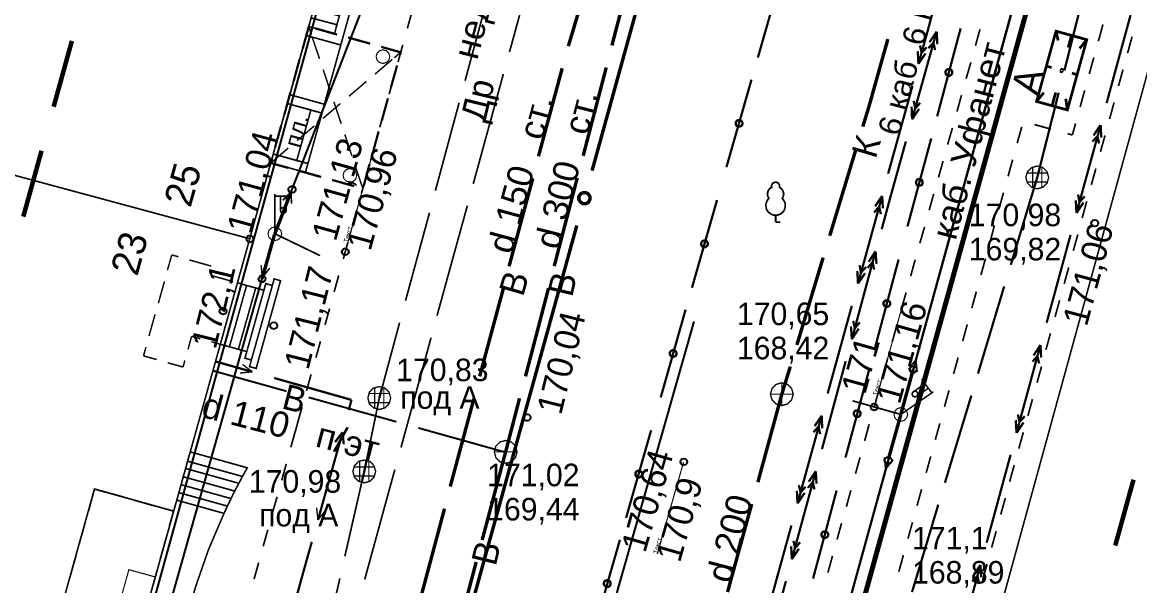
# Model space of a CAD drawing. Extents: x -2634 to -2115, y -2142 to -1393.
# Drawn here: x -2466.19 to -2417.2, y -1682.81 to -1658.1 of the extents above; entities that cross this region are included whole.
import ezdxf

# ---------------------------------------------------------------- set-up
doc = ezdxf.new("R2010")
doc.units = 0
doc.header["$MEASUREMENT"] = 0
for name, color, linetype in [('500_Дополн-Бордюры__п', 7, 'Continuous'), ('500_Дополн-Ступени__л', 7, 'Continuous'), ('500_Дороги-Проезжие_ч', 7, 'Continuous'), ('500_Линии_-Линии_связ', 7, 'Continuous'), ('500_Линии_-ЛЭП_кабель', 7, 'Continuous'), ('500_Линии_-ЛЭП_провод', 7, 'Continuous'), ('500_Линии_-Фонари_час', 7, 'Continuous'), ('500_Линии_-Электрокаб', 7, 'Continuous'), ('500_Объект-Опоры', 7, 'Continuous'), ('500_Растит-Лес_и_лесо', 7, 'Continuous'), ('500_Рельеф-Высотные_о', 7, 'Continuous'), ('500_Строен-Дополнения', 7, 'Continuous'), ('500_Строен-Здания', 7, 'Continuous'), ('500_Строен-Строения_л', 7, 'Continuous'), ('500_Трубоп-Водопровод', 7, 'Continuous'), ('500_Трубоп-Газопровод', 7, 'Continuous'), ('500_Трубоп-Канализаци', 7, 'Continuous'), ('500_Трубоп-Смотровые_', 7, 'Continuous'), ('500_Улицы-Улицы_и_их', 7, 'Continuous'), ('Красные_ли-Красные_ли', 7, 'Continuous'), ('Красные_ли-Линии_регу', 7, 'Continuous'), ('Красные_ли-Оси_улиц_к', 7, 'Continuous')]:
    doc.layers.add(name, color=color, linetype=linetype)
doc.styles.add('TARIAL', font='Arial')

# ---------------------------------------------------------------- blocks, each defined once
blk = doc.blocks.new('block_163')
at = {"layer": '500_Строен-Строения_л', "color": 0}
for points, const_width in [([(0, 0), (0, 1.75), (1.75, 1.75), (1.75, 0)], 0.065), ([(0.88, 0.9), (0.89, 0.9), (0.9, 0.89), (0.9, 0.88), (0.9, 0.86), (0.89, 0.85), (0.88, 0.85), (0.86, 0.85), (0.85, 0.86), (0.85, 0.88), (0.85, 0.89), (0.86, 0.9)], 0.07)]:
    blk.add_lwpolyline(points, close=True, dxfattribs=dict(at, const_width=const_width))
at = {"layer": '500_Строен-Строения_л', "color": 0, "const_width": 0.065}
for points in [[(0, 1.75), (0.25, 1.5)], [(0.88, 1.45), (0.88, 1.75)], [(1.55, 1.5), (1.75, 1.75)], [(0.02, 0.87), (0.33, 0.87)], [(1.45, 0.87), (1.75, 0.87)], [(0, 0), (0.25, 0.25)], [(0.88, 0), (0.88, 0.3)], [(1.5, 0.25), (1.75, 0)]]:
    blk.add_lwpolyline(points, dxfattribs=at)

msp = doc.modelspace()

# ---------------------------------------------------------------- linework, layer by layer
at = {"layer": '500_Дополн-Бордюры__п', "color": 0, "const_width": 0.07}
for points in [[(-2453.74, -1658.67), (-2453.63, -1658.28), (-2452.5, -1658.59), (-2452.4, -1658.2), (-2452.29, -1657.81), (-2452.18, -1657.42), (-2452.07, -1657.03), (-2451.96, -1656.64), (-2451.63, -1655.45), (-2451.52, -1655.07), (-2451.31, -1654.29), (-2450.92, -1654.4), (-2452.23, -1659.09)], [(-2454.57, -1661.66), (-2454.46, -1661.27), (-2452.95, -1661.69), (-2452.98, -1661.8), (-2453.05, -1662.08)], [(-2455.29, -1664.26), (-2455.19, -1663.87), (-2453.67, -1664.29), (-2453.78, -1664.68)]]:
    msp.add_lwpolyline(points, close=True, dxfattribs=at)
at = {"layer": '500_Дополн-Бордюры__п', "color": 1, "const_width": 0.075}
for points in [[(-2449.31, -1658.36), (-2449.11, -1657.64)], [(-2424.2, -1658.4), (-2424.4, -1659.12)], [(-2419.01, -1658.92), (-2418.81, -1658.19)], [(-2417.53, -1658.72), (-2417.73, -1659.45)], [(-2449.71, -1659.81), (-2449.51, -1659.08)], [(-2424.6, -1659.85), (-2424.81, -1660.57)], [(-2419.41, -1660.36), (-2419.21, -1659.64)], [(-2417.93, -1660.17), (-2418.13, -1660.89)], [(-2450.11, -1661.25), (-2449.91, -1660.53)], [(-2425.01, -1661.29), (-2425.21, -1662.01)], [(-2419.81, -1661.81), (-2419.61, -1661.08)], [(-2418.32, -1661.61), (-2418.52, -1662.34)], [(-2450.52, -1662.7), (-2450.31, -1661.97)], [(-2425.41, -1662.73), (-2425.62, -1663.46)], [(-2422.57, -1663.4), (-2422.37, -1662.68)], [(-2421.81, -1662.58), (-2421.09, -1662.78)], [(-2420.15, -1663.04), (-2420.01, -1662.53)], [(-2420.36, -1662.98), (-2420.15, -1663.04)], [(-2418.72, -1663.06), (-2418.92, -1663.78)], [(-2450.92, -1664.14), (-2450.72, -1663.42)], [(-2425.82, -1664.18), (-2426.02, -1664.9)], [(-2422.97, -1664.85), (-2422.77, -1664.12)], [(-2419.12, -1664.51), (-2419.32, -1665.23)], [(-2451.32, -1665.59), (-2451.12, -1664.87)], [(-2426.23, -1665.62), (-2426.43, -1666.34)], [(-2423.37, -1666.29), (-2423.17, -1665.57)], [(-2419.52, -1665.95), (-2419.72, -1666.68)], [(-2451.72, -1667.03), (-2451.52, -1666.31)], [(-2426.63, -1667.07), (-2426.84, -1667.79)], [(-2423.76, -1667.74), (-2423.57, -1667.01)], [(-2419.91, -1667.4), (-2420.11, -1668.12)], [(-2452.12, -1668.48), (-2451.92, -1667.76)], [(-2427.08, -1668.64), (-2427.24, -1669.23)], [(-2427.04, -1668.51), (-2427.08, -1668.64)], [(-2424.16, -1669.18), (-2423.96, -1668.46)], [(-2420.31, -1668.85), (-2420.51, -1669.57)], [(-2452.52, -1669.92), (-2452.32, -1669.2)], [(-2427.44, -1669.95), (-2427.65, -1670.68)], [(-2424.56, -1670.63), (-2424.36, -1669.91)], [(-2452.92, -1671.37), (-2452.72, -1670.65)], [(-2420.71, -1670.29), (-2420.91, -1671.02)], [(-2427.85, -1671.4), (-2428.05, -1672.12)], [(-2424.96, -1672.08), (-2424.76, -1671.35)], [(-2453.32, -1672.81), (-2453.12, -1672.09)], [(-2421.11, -1671.74), (-2421.31, -1672.46)], [(-2428.25, -1672.84), (-2428.45, -1673.57)], [(-2425.36, -1673.52), (-2425.16, -1672.8)], [(-2453.73, -1674.26), (-2453.53, -1673.54)], [(-2421.5, -1673.19), (-2421.7, -1673.91)], [(-2428.65, -1674.29), (-2428.85, -1675.01)], [(-2425.76, -1674.97), (-2425.56, -1674.24)], [(-2454.13, -1675.7), (-2453.93, -1674.98)], [(-2421.9, -1674.63), (-2422.1, -1675.36)], [(-2454.42, -1676.74), (-2454.22, -1676.02)], [(-2454.13, -1675.7), (-2454.22, -1676.04)], [(-2429.06, -1675.73), (-2429.26, -1676.46)], [(-2426.16, -1676.41), (-2425.96, -1675.69)], [(-2422.3, -1676.08), (-2422.5, -1676.8)], [(-2454.82, -1678.19), (-2454.62, -1677.47)], [(-2429.46, -1677.18), (-2429.66, -1677.9)], [(-2426.56, -1677.86), (-2426.36, -1677.14)], [(-2422.7, -1677.52), (-2422.9, -1678.25)], [(-2455.23, -1679.63), (-2455.02, -1678.91)], [(-2429.86, -1678.62), (-2430.06, -1679.35)], [(-2426.96, -1679.3), (-2426.76, -1678.58)], [(-2423.09, -1678.97), (-2423.29, -1679.69)], [(-2455.63, -1681.08), (-2455.43, -1680.36)], [(-2430.27, -1680.07), (-2430.47, -1680.79)], [(-2427.36, -1680.75), (-2427.16, -1680.03)], [(-2423.49, -1680.42), (-2423.69, -1681.14)], [(-2456.03, -1682.52), (-2455.83, -1681.8)], [(-2430.67, -1681.51), (-2430.87, -1682.24)], [(-2427.76, -1682.2), (-2427.56, -1681.47)], [(-2423.89, -1681.86), (-2424.09, -1682.59)]]:
    msp.add_lwpolyline(points, dxfattribs=at)
at = {"layer": '500_Дополн-Ступени__л', "color": 0, "const_width": 0.07}
for points in [[(-2452.5, -1658.59), (-2453.63, -1658.28), (-2453.53, -1657.9), (-2452.4, -1658.2)], [(-2452.4, -1658.2), (-2453.53, -1657.9), (-2453.42, -1657.51), (-2452.29, -1657.81)], [(-2453.67, -1664.29), (-2453.05, -1662.08), (-2453.54, -1661.94), (-2454.16, -1664.16)], [(-2453.67, -1664.29), (-2453.05, -1662.08), (-2453.54, -1661.94), (-2454.16, -1664.16)], [(-2456.76, -1669.52), (-2457.51, -1672.22), (-2457.11, -1672.33), (-2456.36, -1669.64)], [(-2456.72, -1672.44), (-2455.96, -1669.75), (-2456.36, -1669.64), (-2457.11, -1672.33)], [(-2456.15, -1672.91), (-2455.23, -1669.64), (-2455.52, -1669.56), (-2455.6, -1669.85), (-2456.35, -1672.54), (-2456.43, -1672.83)], [(-2455.94, -1673.28), (-2454.87, -1669.43), (-2455.15, -1669.35), (-2455.23, -1669.64), (-2456.15, -1672.91), (-2456.23, -1673.2)], [(-2456.35, -1672.54), (-2455.6, -1669.85), (-2455.96, -1669.75), (-2456.72, -1672.44)], [(-2458.95, -1677.35), (-2456.54, -1678.02), (-2456.33, -1677.64), (-2458.83, -1676.94)], [(-2459.03, -1677.67), (-2456.7, -1678.32), (-2456.54, -1678.02), (-2458.95, -1677.35)], [(-2459.14, -1678.03), (-2456.88, -1678.66), (-2456.7, -1678.32), (-2459.03, -1677.67)], [(-2459.33, -1678.73), (-2457.2, -1679.32), (-2457.04, -1678.99), (-2459.23, -1678.38)], [(-2459.23, -1678.38), (-2457.04, -1678.99), (-2456.88, -1678.66), (-2459.14, -1678.03)], [(-2459.42, -1679.06), (-2457.35, -1679.64), (-2457.2, -1679.32), (-2459.33, -1678.73)]]:
    msp.add_lwpolyline(points, close=True, dxfattribs=at)
at = {"layer": '500_Линии_-Линии_связ', "color": 6}
for points in [[(-2455.12, -1667.37), (-2445.46, -1642.5)], [(-2420.85, -1650.5), (-2427.67, -1675.3)], [(-2464.34, -1700.01), (-2455.12, -1667.37)], [(-2427.67, -1675.3), (-2437.24, -1710.07)]]:
    msp.add_lwpolyline(points, dxfattribs=at)
at = {"layer": '500_Линии_-Линии_связ', "color": 0}
for points, const_width in [([(-2433.94, -1659.64), (-2432.84, -1655.8)], 0.1), ([(-2425.05, -1658.36), (-2426.08, -1662.22)], 0.1), ([(-2435.32, -1664.45), (-2434.22, -1660.61)], 0.1), ([(-2426.34, -1663.19), (-2427.38, -1667.05)], 0.1), ([(-2455.12, -1667.37), (-2454.4, -1665.51)], 0.15), ([(-2436.83, -1669.74), (-2435.73, -1665.89)], 0.1), ([(-2455.14, -1667.42), (-2455.68, -1669.35)], 0.15), ([(-2427.77, -1668.5), (-2428.8, -1672.36)], 0.1), ([(-2438.2, -1674.55), (-2437.11, -1670.7)], 0.1), ([(-2429.06, -1673.33), (-2430.1, -1677.19)], 0.1), ([(-2427.66, -1675.25), (-2427.13, -1673.33)], 0.15), ([(-2427.67, -1675.3), (-2428.21, -1677.23)], 0.15), ([(-2439.72, -1679.84), (-2438.62, -1675.99)], 0.1), ([(-2430.49, -1678.64), (-2431.52, -1682.5)], 0.1), ([(-2441.09, -1684.64), (-2439.99, -1680.8)], 0.1)]:
    msp.add_lwpolyline(points, dxfattribs=dict(at, const_width=const_width))
at = {"layer": '500_Линии_-Линии_связ', "color": 0, "const_width": 0.1}
for points in [[(-2425.42, -1660.33), (-2425.46, -1660.4), (-2425.53, -1660.44), (-2425.6, -1660.44), (-2425.67, -1660.4), (-2425.71, -1660.33), (-2425.71, -1660.25), (-2425.67, -1660.18), (-2425.6, -1660.15), (-2425.53, -1660.15), (-2425.46, -1660.18), (-2425.42, -1660.25)], [(-2434.91, -1662.49), (-2434.87, -1662.42), (-2434.81, -1662.38), (-2434.73, -1662.38), (-2434.66, -1662.42), (-2434.62, -1662.49), (-2434.62, -1662.57), (-2434.66, -1662.64), (-2434.73, -1662.67), (-2434.81, -1662.67), (-2434.88, -1662.63), (-2434.91, -1662.57)], [(-2426.72, -1665.16), (-2426.75, -1665.23), (-2426.82, -1665.26), (-2426.9, -1665.26), (-2426.97, -1665.23), (-2427, -1665.16), (-2427, -1665.08), (-2426.97, -1665.01), (-2426.9, -1664.97), (-2426.82, -1664.97), (-2426.75, -1665.01), (-2426.72, -1665.08)], [(-2436.42, -1667.78), (-2436.39, -1667.71), (-2436.32, -1667.67), (-2436.24, -1667.67), (-2436.17, -1667.71), (-2436.14, -1667.78), (-2436.14, -1667.86), (-2436.18, -1667.92), (-2436.24, -1667.96), (-2436.32, -1667.96), (-2436.39, -1667.92), (-2436.43, -1667.85)], [(-2428.14, -1670.47), (-2428.18, -1670.54), (-2428.25, -1670.58), (-2428.32, -1670.58), (-2428.39, -1670.54), (-2428.43, -1670.47), (-2428.43, -1670.39), (-2428.39, -1670.33), (-2428.32, -1670.29), (-2428.25, -1670.29), (-2428.18, -1670.33), (-2428.14, -1670.39)], [(-2437.8, -1672.58), (-2437.76, -1672.52), (-2437.69, -1672.48), (-2437.61, -1672.48), (-2437.55, -1672.52), (-2437.51, -1672.59), (-2437.51, -1672.67), (-2437.55, -1672.73), (-2437.62, -1672.77), (-2437.7, -1672.77), (-2437.76, -1672.73), (-2437.8, -1672.66)], [(-2429.44, -1675.3), (-2429.48, -1675.37), (-2429.54, -1675.41), (-2429.62, -1675.41), (-2429.69, -1675.37), (-2429.73, -1675.3), (-2429.73, -1675.22), (-2429.69, -1675.15), (-2429.62, -1675.12), (-2429.54, -1675.12), (-2429.48, -1675.15), (-2429.44, -1675.22)], [(-2439.31, -1677.87), (-2439.27, -1677.8), (-2439.2, -1677.77), (-2439.13, -1677.77), (-2439.06, -1677.81), (-2439.02, -1677.88), (-2439.02, -1677.95), (-2439.06, -1678.02), (-2439.13, -1678.06), (-2439.21, -1678.06), (-2439.27, -1678.02), (-2439.31, -1677.95)], [(-2430.86, -1680.61), (-2430.9, -1680.68), (-2430.97, -1680.72), (-2431.05, -1680.72), (-2431.11, -1680.68), (-2431.15, -1680.61), (-2431.15, -1680.53), (-2431.11, -1680.47), (-2431.05, -1680.43), (-2430.97, -1680.43), (-2430.9, -1680.47), (-2430.86, -1680.53)], [(-2440.69, -1682.68), (-2440.65, -1682.61), (-2440.58, -1682.57), (-2440.5, -1682.58), (-2440.43, -1682.62), (-2440.4, -1682.68), (-2440.4, -1682.76), (-2440.44, -1682.83), (-2440.5, -1682.87), (-2440.58, -1682.86), (-2440.65, -1682.82), (-2440.69, -1682.76)]]:
    msp.add_lwpolyline(points, close=True, dxfattribs=at)
at = {"layer": '500_Линии_-Линии_связ', "color": 0}
for points in [[(-2454.52, -1665.37), (-2454.47, -1665.31), (-2454.4, -1665.28), (-2454.31, -1665.29), (-2454.24, -1665.33), (-2454.21, -1665.41), (-2454.21, -1665.49), (-2454.26, -1665.55), (-2454.34, -1665.58), (-2454.42, -1665.57), (-2454.49, -1665.52), (-2454.52, -1665.45)], [(-2455.54, -1669.39), (-2455.58, -1669.45), (-2455.64, -1669.49), (-2455.72, -1669.49), (-2455.79, -1669.45), (-2455.83, -1669.38), (-2455.82, -1669.3), (-2455.78, -1669.24), (-2455.72, -1669.2), (-2455.64, -1669.2), (-2455.57, -1669.24), (-2455.53, -1669.31)], [(-2427.28, -1673.29), (-2427.24, -1673.22), (-2427.17, -1673.18), (-2427.09, -1673.18), (-2427.02, -1673.22), (-2426.99, -1673.29), (-2426.99, -1673.37), (-2427.03, -1673.43), (-2427.09, -1673.47), (-2427.17, -1673.47), (-2427.24, -1673.43), (-2427.28, -1673.36)], [(-2428.07, -1677.36), (-2428.11, -1677.42), (-2428.18, -1677.46), (-2428.27, -1677.46), (-2428.34, -1677.42), (-2428.38, -1677.35), (-2428.39, -1677.27), (-2428.34, -1677.21), (-2428.27, -1677.17), (-2428.19, -1677.17), (-2428.12, -1677.21), (-2428.07, -1677.28)]]:
    msp.add_lwpolyline(points, close=True, dxfattribs=at)
at = {"layer": '500_Линии_-ЛЭП_кабель', "color": 2, "const_width": 0.1}
for points in [[(-2427.67, -1675.3), (-2420.85, -1650.5)], [(-2437.24, -1710.07), (-2427.67, -1675.3)]]:
    msp.add_lwpolyline(points, dxfattribs=at)
at = {"layer": '500_Линии_-ЛЭП_кабель', "color": 0, "const_width": 0.06}
for points in [[(-2427.67, -1675.3), (-2427.01, -1672.89)], [(-2427.34, -1673.32), (-2427.01, -1672.89)], [(-2426.95, -1673.43), (-2427.01, -1672.89)], [(-2427.67, -1675.3), (-2428.34, -1677.71)], [(-2428.4, -1677.18), (-2428.34, -1677.71)], [(-2428.01, -1677.28), (-2428.34, -1677.71)]]:
    msp.add_lwpolyline(points, dxfattribs=at)
at = {"layer": '500_Линии_-ЛЭП_провод', "color": 253, "const_width": 0.07}
for points in [[(-2455.12, -1667.37), (-2445.46, -1642.5)], [(-2455.12, -1667.37), (-2464.34, -1700.01)]]:
    msp.add_lwpolyline(points, dxfattribs=at)
at = {"layer": '500_Линии_-ЛЭП_провод', "color": 0, "const_width": 0.065}
for points in [[(-2455.12, -1667.37), (-2454.4, -1665.51)], [(-2454.77, -1665.9), (-2454.4, -1665.51)], [(-2454.39, -1666.05), (-2454.4, -1665.51)], [(-2455.12, -1667.37), (-2455.67, -1669.3)], [(-2455.72, -1668.76), (-2455.67, -1669.3)], [(-2455.34, -1668.87), (-2455.67, -1669.3)]]:
    msp.add_lwpolyline(points, dxfattribs=at)
at = {"layer": '500_Линии_-Фонари_час', "color": 0, "const_width": 0.065}
for points in [[(-2455.12, -1667.37), (-2455.12, -1665.62)], [(-2454.37, -1665.72), (-2455.12, -1665.72)], [(-2454.87, -1666.37), (-2454.87, -1665.72)], [(-2454.62, -1666.37), (-2454.62, -1665.72)], [(-2454.87, -1666.35), (-2454.87, -1666.22)], [(-2454.62, -1666.35), (-2454.62, -1666.22)], [(-2454.62, -1666.35), (-2454.62, -1666.22)], [(-2454.87, -1666.32), (-2454.87, -1666.32)], [(-2427.14, -1674.32), (-2426.61, -1673.94)], [(-2426.76, -1673.74), (-2426.32, -1674.35)], [(-2427.67, -1675.3), (-2426.24, -1674.3)], [(-2427.12, -1674.3), (-2427.02, -1674.23)], [(-2427.12, -1674.3), (-2427.02, -1674.23)], [(-2427, -1674.52), (-2426.47, -1674.15)], [(-2426.98, -1674.51), (-2426.88, -1674.44)], [(-2426.96, -1674.49), (-2426.96, -1674.49)]]:
    msp.add_lwpolyline(points, dxfattribs=at)
at = {"layer": '500_Линии_-Фонари_час', "color": 0, "const_width": 0.07}
for points in [[(-2454.87, -1666.35), (-2454.86, -1666.28), (-2454.81, -1666.24), (-2454.75, -1666.22), (-2454.69, -1666.24), (-2454.64, -1666.28), (-2454.62, -1666.35), (-2454.64, -1666.41), (-2454.69, -1666.46), (-2454.75, -1666.47), (-2454.81, -1666.46), (-2454.86, -1666.41)], [(-2427.12, -1674.3), (-2427.06, -1674.28), (-2427, -1674.29), (-2426.95, -1674.33), (-2426.93, -1674.4), (-2426.94, -1674.46), (-2426.98, -1674.51), (-2427.04, -1674.53), (-2427.1, -1674.52), (-2427.15, -1674.48), (-2427.18, -1674.42), (-2427.16, -1674.35)]]:
    msp.add_lwpolyline(points, close=True, dxfattribs=at)
at = {"layer": '500_Линии_-Электрокаб', "color": 12, "const_width": 0.1}
for points in [[(-2426.52, -1658.56), (-2425.85, -1656.06)], [(-2417.6, -1657.78), (-2418.65, -1661.64)], [(-2426.1, -1658.5), (-2427.18, -1662.35)], [(-2426.9, -1659.92), (-2426.52, -1658.56)], [(-2426.1, -1658.5), (-2426.41, -1658.96)], [(-2426.1, -1658.5), (-2426.07, -1659.06)], [(-2426.9, -1659.92), (-2426.93, -1659.36)], [(-2426.76, -1659.43), (-2426.83, -1659.11)], [(-2426.76, -1659.43), (-2426.54, -1659.19)], [(-2426.24, -1658.99), (-2426.46, -1659.23)], [(-2426.24, -1658.99), (-2426.17, -1659.31)], [(-2426.9, -1659.92), (-2426.59, -1659.46)], [(-2428.23, -1664.74), (-2427.16, -1660.88)], [(-2427.2, -1661.79), (-2427.18, -1662.35)], [(-2427.11, -1661.54), (-2427.04, -1661.87)], [(-2426.82, -1661.62), (-2427.04, -1661.87)], [(-2426.87, -1661.89), (-2427.18, -1662.35)], [(-2418.91, -1662.6), (-2419.97, -1666.46)], [(-2418.92, -1662.6), (-2419.22, -1663.06)], [(-2418.91, -1662.6), (-2418.88, -1663.16)], [(-2427.45, -1663.32), (-2428.17, -1665.91)], [(-2419.05, -1663.09), (-2419.27, -1663.33)], [(-2419.05, -1663.09), (-2418.98, -1663.41)], [(-2429.55, -1669.56), (-2428.49, -1665.71)], [(-2428.8, -1666.17), (-2428.49, -1665.71)], [(-2428.46, -1666.26), (-2428.49, -1665.71)], [(-2419.9, -1665.65), (-2419.84, -1665.98)], [(-2419.61, -1665.73), (-2419.84, -1665.98)], [(-2428.85, -1666.44), (-2428.62, -1666.19)], [(-2428.55, -1666.51), (-2428.62, -1666.19)], [(-2428.17, -1665.91), (-2428.51, -1667.17)], [(-2420, -1665.9), (-2419.97, -1666.46)], [(-2419.66, -1666), (-2419.97, -1666.46)], [(-2420.23, -1667.42), (-2421.28, -1671.28)], [(-2428.78, -1668.14), (-2429.82, -1672)], [(-2428.78, -1668.14), (-2429.08, -1668.6)], [(-2428.78, -1668.14), (-2428.74, -1668.69)], [(-2428.91, -1668.62), (-2429.13, -1668.87)], [(-2428.91, -1668.63), (-2428.84, -1668.94)], [(-2429.55, -1669.56), (-2429.58, -1669.01)], [(-2429.55, -1669.56), (-2429.24, -1669.1)], [(-2429.42, -1669.07), (-2429.48, -1668.75)], [(-2429.42, -1669.07), (-2429.19, -1668.83)], [(-2430.88, -1674.38), (-2429.82, -1670.53)], [(-2429.86, -1671.44), (-2429.82, -1672)], [(-2429.52, -1671.53), (-2429.82, -1672)], [(-2429.76, -1671.19), (-2429.69, -1671.51)], [(-2429.47, -1671.26), (-2429.69, -1671.51)], [(-2421.55, -1672.25), (-2422.6, -1676.11)], [(-2421.55, -1672.25), (-2421.85, -1672.71)], [(-2421.55, -1672.25), (-2421.52, -1672.8)], [(-2430.09, -1672.96), (-2431.13, -1676.82)], [(-2421.68, -1672.74), (-2421.9, -1672.98)], [(-2421.68, -1672.74), (-2421.61, -1673.06)], [(-2432.2, -1679.2), (-2431.14, -1675.35)], [(-2431.45, -1675.81), (-2431.14, -1675.35)], [(-2431.12, -1675.91), (-2431.14, -1675.35)], [(-2422.63, -1675.55), (-2422.6, -1676.11)], [(-2422.54, -1675.3), (-2422.47, -1675.62)], [(-2422.24, -1675.38), (-2422.47, -1675.62)], [(-2431.5, -1676.08), (-2431.28, -1675.83)], [(-2431.21, -1676.16), (-2431.28, -1675.83)], [(-2422.29, -1675.65), (-2422.6, -1676.11)], [(-2422.86, -1677.07), (-2423.91, -1680.93)], [(-2431.4, -1677.79), (-2432.45, -1681.65)], [(-2431.4, -1677.79), (-2431.71, -1678.25)], [(-2431.4, -1677.79), (-2431.37, -1678.34)], [(-2432.07, -1678.71), (-2432.14, -1678.4)], [(-2432.07, -1678.72), (-2431.85, -1678.47)], [(-2431.53, -1678.27), (-2431.75, -1678.52)], [(-2431.53, -1678.28), (-2431.46, -1678.59)], [(-2432.2, -1679.2), (-2432.23, -1678.65)], [(-2432.2, -1679.2), (-2431.89, -1678.74)], [(-2433.53, -1684.02), (-2432.47, -1680.17)], [(-2432.38, -1680.84), (-2432.31, -1681.16)], [(-2432.09, -1680.91), (-2432.31, -1681.16)], [(-2432.48, -1681.09), (-2432.45, -1681.65)], [(-2432.14, -1681.19), (-2432.45, -1681.65)], [(-2424.18, -1681.9), (-2425.23, -1685.75)], [(-2424.18, -1681.9), (-2424.49, -1682.36)], [(-2424.18, -1681.9), (-2424.15, -1682.45)], [(-2424.31, -1682.38), (-2424.54, -1682.63)], [(-2424.31, -1682.39), (-2424.24, -1682.7)], [(-2432.71, -1682.61), (-2433.76, -1686.47)]]:
    msp.add_lwpolyline(points, dxfattribs=at)
at = {"layer": '500_Линии_-Электрокаб', "color": 1}
for points, const_width in [([(-2456.11, -1673.43), (-2457.7, -1672.98)], 0.1), ([(-2457.7, -1672.98), (-2457.22, -1673.12)], 0.06), ([(-2456.11, -1673.43), (-2456.54, -1673.1)], 0.06), ([(-2456.11, -1673.43), (-2456.65, -1673.48)], 0.06), ([(-2451.76, -1674.66), (-2455.15, -1673.7)], 0.1), ([(-2451.88, -1675.11), (-2451.76, -1674.66)], 0.1), ([(-2453.23, -1679.93), (-2452.15, -1676.08)], 0.1), ([(-2452.48, -1676.51), (-2452.15, -1676.08)], 0.1), ([(-2452.1, -1676.61), (-2452.15, -1676.08)], 0.1), ([(-2453.23, -1679.93), (-2453.29, -1679.39)], 0.06), ([(-2453.23, -1679.93), (-2452.9, -1679.5)], 0.06), ([(-2453.94, -1682.46), (-2453.5, -1680.89)], 0.1), ([(-2454.57, -1684.75), (-2453.94, -1682.46)], 0.1)]:
    msp.add_lwpolyline(points, dxfattribs=dict(at, const_width=const_width))
at = {"layer": '500_Объект-Опоры', "color": 1, "const_width": 0.05}
for points in [[(-2450.38, -1659.3), (-2450.23, -1659.34), (-2450.12, -1659.45), (-2450.08, -1659.6), (-2450.12, -1659.75), (-2450.23, -1659.86), (-2450.38, -1659.9), (-2450.53, -1659.86), (-2450.64, -1659.75), (-2450.68, -1659.6), (-2450.64, -1659.45), (-2450.53, -1659.34)], [(-2450.38, -1659.3), (-2450.23, -1659.34), (-2450.12, -1659.45), (-2450.08, -1659.6), (-2450.12, -1659.75), (-2450.23, -1659.86), (-2450.38, -1659.9), (-2450.53, -1659.86), (-2450.64, -1659.75), (-2450.68, -1659.6), (-2450.64, -1659.45), (-2450.53, -1659.34)], [(-2451.83, -1664.51), (-2451.68, -1664.55), (-2451.57, -1664.66), (-2451.53, -1664.81), (-2451.57, -1664.96), (-2451.68, -1665.07), (-2451.83, -1665.11), (-2451.98, -1665.07), (-2452.09, -1664.96), (-2452.13, -1664.81), (-2452.09, -1664.66), (-2451.98, -1664.55)], [(-2451.83, -1664.51), (-2451.68, -1664.55), (-2451.57, -1664.66), (-2451.53, -1664.81), (-2451.57, -1664.96), (-2451.68, -1665.07), (-2451.83, -1665.11), (-2451.98, -1665.07), (-2452.09, -1664.96), (-2452.13, -1664.81), (-2452.09, -1664.66), (-2451.98, -1664.55)], [(-2455.12, -1667.07), (-2454.97, -1667.11), (-2454.86, -1667.22), (-2454.82, -1667.37), (-2454.86, -1667.52), (-2454.97, -1667.63), (-2455.12, -1667.67), (-2455.27, -1667.63), (-2455.38, -1667.52), (-2455.42, -1667.37), (-2455.38, -1667.22), (-2455.27, -1667.11)], [(-2455.12, -1667.07), (-2454.97, -1667.11), (-2454.86, -1667.22), (-2454.82, -1667.37), (-2454.86, -1667.52), (-2454.97, -1667.63), (-2455.12, -1667.67), (-2455.27, -1667.63), (-2455.38, -1667.52), (-2455.42, -1667.37), (-2455.38, -1667.22), (-2455.27, -1667.11)], [(-2427.67, -1675), (-2427.52, -1675.04), (-2427.42, -1675.15), (-2427.37, -1675.3), (-2427.42, -1675.45), (-2427.52, -1675.56), (-2427.67, -1675.6), (-2427.82, -1675.56), (-2427.93, -1675.45), (-2427.97, -1675.3), (-2427.93, -1675.15), (-2427.82, -1675.04)]]:
    msp.add_lwpolyline(points, close=True, dxfattribs=at)
at = {"layer": '500_Объект-Опоры', "color": 0, "const_width": 0.075}
for points in [[(-2455.12, -1667.37), (-2453.14, -1668.33)], [(-2455.12, -1667.37), (-2453.14, -1668.33)], [(-2427.67, -1675.3), (-2429.79, -1674.7)]]:
    msp.add_lwpolyline(points, dxfattribs=at)
at = {"layer": '500_Объект-Опоры', "color": 0, "const_width": 0.05}
msp.add_lwpolyline([(-2460.98, -1684.65), (-2460.36, -1682.43), (-2461.52, -1682.11), (-2462.14, -1684.32)], close=True, dxfattribs=at)
at = {"layer": '500_Растит-Лес_и_лесо', "color": 94, "const_width": 0.075}
msp.add_lwpolyline([(-2433.16, -1666.56), (-2433.25, -1666.55), (-2433.32, -1666.53), (-2433.38, -1666.5), (-2433.43, -1666.46), (-2433.47, -1666.43), (-2433.51, -1666.38), (-2433.55, -1666.32), (-2433.57, -1666.27), (-2433.58, -1666.2), (-2433.59, -1666.13), (-2433.59, -1666.07), (-2433.57, -1666.02), (-2433.55, -1665.95), (-2433.52, -1665.91), (-2433.5, -1665.86), (-2433.46, -1665.82), (-2433.48, -1665.78), (-2433.5, -1665.72), (-2433.52, -1665.66), (-2433.51, -1665.6), (-2433.51, -1665.55), (-2433.49, -1665.49), (-2433.46, -1665.44), (-2433.42, -1665.39), (-2433.37, -1665.35), (-2433.33, -1665.33), (-2433.34, -1665.29), (-2433.34, -1665.25), (-2433.32, -1665.21), (-2433.3, -1665.17), (-2433.26, -1665.14), (-2433.22, -1665.12), (-2433.19, -1665.11), (-2433.15, -1665.11), (-2433.11, -1665.12), (-2433.07, -1665.13), (-2433.04, -1665.16), (-2433.01, -1665.2), (-2432.99, -1665.24), (-2432.99, -1665.28), (-2432.99, -1665.31), (-2432.99, -1665.33), (-2432.95, -1665.36), (-2432.91, -1665.39), (-2432.89, -1665.42), (-2432.86, -1665.46), (-2432.84, -1665.5), (-2432.83, -1665.54), (-2432.81, -1665.59), (-2432.81, -1665.64), (-2432.82, -1665.69), (-2432.83, -1665.73), (-2432.84, -1665.77), (-2432.87, -1665.82), (-2432.84, -1665.86), (-2432.81, -1665.9), (-2432.78, -1665.95), (-2432.75, -1666.02), (-2432.74, -1666.08), (-2432.74, -1666.14), (-2432.74, -1666.19), (-2432.76, -1666.26), (-2432.78, -1666.32), (-2432.81, -1666.38), (-2432.86, -1666.43), (-2432.91, -1666.48), (-2432.98, -1666.52), (-2433.05, -1666.54), (-2433.12, -1666.56)], close=True, dxfattribs=at)
for points in [[(-2433.16, -1666.86), (-2433.16, -1666.56)], [(-2432.96, -1666.86), (-2433.16, -1666.86)]]:
    msp.add_lwpolyline(points, dxfattribs=at)
at = {"layer": '500_Рельеф-Высотные_о', "color": 0, "const_width": 0.05}
for points in [[(-2451.92, -1667.77), (-2450.8, -1663.72)], [(-2428.71, -1674.49), (-2427.58, -1670.45)], [(-2438.35, -1681.43), (-2437.2, -1677.39)]]:
    msp.add_lwpolyline(points, dxfattribs=at)
at = {"layer": '500_Рельеф-Высотные_о', "color": 0}
for points in [[(-2419.17, -1666.76), (-2419.1, -1666.78), (-2419.04, -1666.83), (-2419.02, -1666.91), (-2419.04, -1666.98), (-2419.1, -1667.04), (-2419.17, -1667.06), (-2419.25, -1667.04), (-2419.3, -1666.98), (-2419.32, -1666.91), (-2419.3, -1666.83), (-2419.25, -1666.78)], [(-2456.22, -1667.44), (-2456.15, -1667.46), (-2456.09, -1667.52), (-2456.07, -1667.59), (-2456.09, -1667.67), (-2456.15, -1667.72), (-2456.22, -1667.74), (-2456.3, -1667.72), (-2456.35, -1667.67), (-2456.37, -1667.59), (-2456.35, -1667.52), (-2456.3, -1667.46)], [(-2452.03, -1668.01), (-2451.96, -1668.03), (-2451.9, -1668.09), (-2451.88, -1668.16), (-2451.9, -1668.24), (-2451.96, -1668.29), (-2452.03, -1668.31), (-2452.11, -1668.29), (-2452.16, -1668.24), (-2452.18, -1668.16), (-2452.16, -1668.09), (-2452.11, -1668.03)], [(-2457.39, -1670.61), (-2457.31, -1670.63), (-2457.26, -1670.69), (-2457.24, -1670.76), (-2457.26, -1670.84), (-2457.31, -1670.89), (-2457.39, -1670.91), (-2457.46, -1670.89), (-2457.52, -1670.84), (-2457.54, -1670.76), (-2457.52, -1670.69), (-2457.46, -1670.63)], [(-2455.17, -1671.25), (-2455.09, -1671.27), (-2455.04, -1671.33), (-2455.02, -1671.4), (-2455.04, -1671.48), (-2455.09, -1671.53), (-2455.17, -1671.55), (-2455.24, -1671.53), (-2455.3, -1671.48), (-2455.32, -1671.4), (-2455.3, -1671.33), (-2455.24, -1671.27)], [(-2428.84, -1674.82), (-2428.77, -1674.84), (-2428.71, -1674.9), (-2428.69, -1674.97), (-2428.71, -1675.05), (-2428.77, -1675.1), (-2428.84, -1675.12), (-2428.92, -1675.1), (-2428.97, -1675.05), (-2428.99, -1674.97), (-2428.97, -1674.9), (-2428.92, -1674.84)], [(-2444.06, -1675.28), (-2443.99, -1675.3), (-2443.93, -1675.36), (-2443.91, -1675.43), (-2443.93, -1675.51), (-2443.99, -1675.56), (-2444.06, -1675.58), (-2444.14, -1675.56), (-2444.19, -1675.51), (-2444.21, -1675.43), (-2444.19, -1675.36), (-2444.14, -1675.3)], [(-2437.19, -1677.23), (-2437.12, -1677.25), (-2437.06, -1677.3), (-2437.04, -1677.38), (-2437.06, -1677.45), (-2437.12, -1677.51), (-2437.19, -1677.53), (-2437.27, -1677.51), (-2437.32, -1677.45), (-2437.34, -1677.38), (-2437.32, -1677.3), (-2437.27, -1677.25)]]:
    msp.add_lwpolyline(points, close=True, dxfattribs=at)
at = {"layer": '500_Строен-Дополнения', "color": 0}
for points, const_width in [([(-2453.63, -1658.28), (-2453.9, -1659.25)], 0.1), ([(-2453.63, -1658.28), (-2453.9, -1659.25)], 0.1), ([(-2453.63, -1658.28), (-2453.51, -1658.64)], 0.065), ([(-2453.63, -1658.28), (-2453.51, -1658.64)], 0.065), ([(-2452.39, -1658.63), (-2453.35, -1658.36)], 0.1), ([(-2452.39, -1658.63), (-2453.35, -1658.36)], 0.1), ([(-2453.16, -1659.7), (-2453.48, -1658.75)], 0.065), ([(-2453.16, -1659.7), (-2453.48, -1658.75)], 0.065), ([(-2450.94, -1659.03), (-2451.91, -1658.76)], 0.1), ([(-2450.94, -1659.03), (-2451.91, -1658.76)], 0.1), ([(-2449.6, -1659.41), (-2450.46, -1659.17)], 0.1), ([(-2449.6, -1659.41), (-2450.46, -1659.17)], 0.1), ([(-2454.04, -1659.73), (-2454.3, -1660.69)], 0.1), ([(-2454.04, -1659.73), (-2454.3, -1660.69)], 0.1), ([(-2450.73, -1660.37), (-2449.97, -1659.72)], 0.065), ([(-2450.73, -1660.37), (-2449.97, -1659.72)], 0.065), ([(-2449.6, -1659.41), (-2449.88, -1659.65)], 0.065), ([(-2449.6, -1659.41), (-2449.88, -1659.65)], 0.065), ([(-2449.6, -1659.41), (-2449.72, -1659.84)], 0.065), ([(-2449.6, -1659.41), (-2449.72, -1659.84)], 0.065), ([(-2449.63, -1659.51), (-2449.6, -1659.41)], 0.1), ([(-2449.63, -1659.51), (-2449.6, -1659.41)], 0.1), ([(-2452.69, -1661.12), (-2453, -1660.17)], 0.065), ([(-2452.69, -1661.12), (-2453, -1660.17)], 0.065), ([(-2450.03, -1660.95), (-2449.76, -1659.99)], 0.1), ([(-2450.03, -1660.95), (-2449.76, -1659.99)], 0.1), ([(-2451.87, -1661.34), (-2451.11, -1660.69)], 0.065), ([(-2451.87, -1661.34), (-2451.11, -1660.69)], 0.065), ([(-2454.44, -1661.17), (-2454.7, -1662.14)], 0.1), ([(-2454.44, -1661.17), (-2454.7, -1662.14)], 0.1), ([(-2453.01, -1662.31), (-2452.25, -1661.66)], 0.065), ([(-2453.01, -1662.31), (-2452.25, -1661.66)], 0.065), ([(-2452.21, -1662.54), (-2452.53, -1661.59)], 0.065), ([(-2452.21, -1662.54), (-2452.53, -1661.59)], 0.065), ([(-2450.43, -1662.4), (-2450.16, -1661.43)], 0.1), ([(-2450.43, -1662.4), (-2450.16, -1661.43)], 0.1), ([(-2454.84, -1662.62), (-2455.11, -1663.58)], 0.1), ([(-2454.84, -1662.62), (-2455.11, -1663.58)], 0.1), ([(-2454.15, -1663.28), (-2453.39, -1662.64)], 0.065), ([(-2454.15, -1663.28), (-2453.39, -1662.64)], 0.065), ([(-2451.74, -1663.96), (-2452.05, -1663.02)], 0.065), ([(-2451.74, -1663.96), (-2452.05, -1663.02)], 0.065), ([(-2450.83, -1663.84), (-2450.57, -1662.88)], 0.1), ([(-2450.83, -1663.84), (-2450.57, -1662.88)], 0.1), ([(-2455.29, -1664.26), (-2454.53, -1663.61)], 0.065), ([(-2455.29, -1664.26), (-2454.53, -1663.61)], 0.065), ([(-2455.24, -1664.06), (-2455.3, -1664.27)], 0.1), ([(-2455.24, -1664.06), (-2455.3, -1664.27)], 0.1), ([(-2455.3, -1664.27), (-2454.53, -1664.48)], 0.1), ([(-2455.3, -1664.27), (-2454.53, -1664.48)], 0.1), ([(-2454.05, -1664.61), (-2453.09, -1664.88)], 0.1), ([(-2454.05, -1664.61), (-2453.09, -1664.88)], 0.1), ([(-2451.26, -1665.39), (-2451.58, -1664.44)], 0.065), ([(-2451.26, -1665.39), (-2451.58, -1664.44)], 0.065), ([(-2451.23, -1665.29), (-2450.97, -1664.32)], 0.1), ([(-2451.23, -1665.29), (-2450.97, -1664.32)], 0.1), ([(-2452.61, -1665.01), (-2451.64, -1665.28)], 0.1), ([(-2452.61, -1665.01), (-2451.64, -1665.28)], 0.1), ([(-2459.64, -1668.3), (-2459.83, -1668.97)], 0.065), ([(-2459.35, -1668.38), (-2459.64, -1668.3)], 0.065), ([(-2457.91, -1668.79), (-2458.87, -1668.52)], 0.065), ([(-2457.91, -1668.79), (-2457.91, -1668.79)], 0.065), ([(-2459.96, -1669.46), (-2460.23, -1670.42)], 0.065), ([(-2456.95, -1669.47), (-2457.92, -1669.2)], 0.065), ([(-2457.11, -1670.78), (-2456.84, -1669.81)], 0.065), ([(-2460.37, -1670.9), (-2460.64, -1671.86)], 0.065), ([(-2457.51, -1672.22), (-2457.25, -1671.26)], 0.065), ([(-2458.93, -1672.45), (-2458.77, -1671.87)], 0.065), ([(-2458.77, -1671.87), (-2458.39, -1671.98)], 0.065), ([(-2457.9, -1672.11), (-2457.51, -1672.22)], 0.065), ([(-2460.77, -1672.34), (-2460.88, -1672.73)], 0.065), ([(-2460.88, -1672.73), (-2460.3, -1672.89)], 0.065), ([(-2459.82, -1673.03), (-2459.14, -1673.22)], 0.065), ([(-2459.14, -1673.22), (-2459.07, -1672.93)], 0.065)]:
    msp.add_lwpolyline(points, dxfattribs=dict(at, const_width=const_width))
at = {"layer": '500_Строен-Дополнения', "color": 0, "const_width": 0.07}
for points in [[(-2452.23, -1659.09), (-2452.95, -1661.69), (-2454.46, -1661.27), (-2453.74, -1658.67)], [(-2452.23, -1659.09), (-2452.95, -1661.69), (-2454.46, -1661.27), (-2453.74, -1658.67)], [(-2453.54, -1661.94), (-2454.57, -1661.66), (-2455.19, -1663.87), (-2454.16, -1664.16)], [(-2461.92, -1688.02), (-2459.42, -1679.06), (-2457.35, -1679.64), (-2458.03, -1681.23), (-2458.6, -1682.87), (-2459.07, -1684.54), (-2459.44, -1686.24), (-2459.7, -1687.95), (-2459.77, -1688.62)]]:
    msp.add_lwpolyline(points, close=True, dxfattribs=at)
at = {"layer": '500_Строен-Здания', "color": 0}
for points, const_width in [([(-2434.19, -1723.46), (-2406.12, -1621.19), (-2404.51, -1615.65), (-2392.21, -1619.21), (-2393.81, -1624.75), (-2399.1, -1644.19), (-2403.97, -1661.89), (-2404.05, -1662.18), (-2413.31, -1695.84), (-2411.46, -1696.35), (-2412.37, -1699.66), (-2411.28, -1699.96), (-2412.23, -1703.41), (-2398.82, -1707.09), (-2398.74, -1706.78), (-2398, -1706.98), (-2398.08, -1707.27), (-2394.87, -1708.15), (-2394.81, -1707.92), (-2393.48, -1708.29), (-2396, -1717.45)], 0.07), ([(-2470.51, -1649.88), (-2474.04, -1662.78), (-2456.22, -1667.59), (-2455.19, -1663.87), (-2453.53, -1657.9)], 0.07), ([(-2467.01, -1706.23), (-2462.38, -1689.65), (-2461.92, -1688.02), (-2461.79, -1687.53), (-2465.26, -1686.57), (-2463.03, -1678.57), (-2459.56, -1679.54), (-2459.42, -1679.06), (-2458.83, -1676.94), (-2457.51, -1672.22), (-2456.76, -1669.52), (-2456.22, -1667.59), (-2474.04, -1662.78)], 0.07), ([(-2463.03, -1678.57), (-2463.29, -1679.54)], 0.075), ([(-2463.03, -1678.57), (-2463.16, -1679.04)], 0.075), ([(-2463.03, -1678.57), (-2462.55, -1678.71)], 0.075), ([(-2461.77, -1678.92), (-2462.74, -1678.65)], 0.075), ([(-2460.33, -1679.33), (-2461.29, -1679.06)], 0.075), ([(-2459.56, -1679.54), (-2460.03, -1679.41)], 0.075), ([(-2459.56, -1679.54), (-2459.85, -1679.46)], 0.075), ([(-2459.75, -1680.21), (-2459.56, -1679.54)], 0.075), ([(-2459.56, -1679.54), (-2459.69, -1680.02)], 0.075), ([(-2463.43, -1680.02), (-2463.7, -1680.98)], 0.075), ([(-2460.15, -1681.66), (-2459.88, -1680.7)], 0.075), ([(-2463.83, -1681.46), (-2464.1, -1682.42)], 0.075), ([(-2460.55, -1683.1), (-2460.28, -1682.14)], 0.075)]:
    msp.add_lwpolyline(points, dxfattribs=dict(at, const_width=const_width))
at = {"layer": '500_Трубоп-Водопровод', "color": 94}
for points, const_width in [([(-2441.11, -1655.31), (-2442.25, -1659.14)], 0.15), ([(-2439.33, -1655.24), (-2440.34, -1659.11)], 0.15), ([(-2442.52, -1660.11), (-2443.56, -1663.97)], 0.15), ([(-2440.59, -1660.08), (-2441.6, -1663.95)], 0.15), ([(-2443.81, -1664.94), (-2444.85, -1668.8)], 0.15), ([(-2441.86, -1664.92), (-2442.87, -1668.79)], 0.15), ([(-2445.1, -1669.77), (-2446.14, -1673.63)], 0.15), ([(-2443.12, -1669.76), (-2444.13, -1673.63)], 0.15), ([(-2454.61, -1674.28), (-2457.84, -1673.38)], 0.085), ([(-2457.84, -1673.38), (-2457.6, -1673.44)], 0.085), ([(-2449.79, -1675.62), (-2453.64, -1674.55)], 0.085), ([(-2446.39, -1674.6), (-2447.43, -1678.46)], 0.15), ([(-2444.39, -1674.59), (-2445, -1676.94)], 0.15), ([(-2444.97, -1676.97), (-2448.83, -1675.89)], 0.085), ([(-2445, -1676.94), (-2446.03, -1680.81)], 0.15), ([(-2445, -1676.94), (-2444.91, -1676.6)], 0.15), ([(-2447.68, -1679.43), (-2448.71, -1683.29)], 0.15), ([(-2446.29, -1681.77), (-2447.32, -1685.64)], 0.15)]:
    msp.add_lwpolyline(points, dxfattribs=dict(at, const_width=const_width))
at = {"layer": '500_Трубоп-Газопровод', "color": 5, "const_width": 0.075}
for points in [[(-2443.51, -1654.57), (-2444.83, -1659.39)], [(-2445.1, -1660.36), (-2446.42, -1665.18)], [(-2446.68, -1666.14), (-2448.01, -1670.97)], [(-2448.27, -1671.93), (-2449.59, -1676.75)], [(-2449.86, -1677.72), (-2451.18, -1682.54)]]:
    msp.add_lwpolyline(points, dxfattribs=at)
at = {"layer": '500_Трубоп-Канализаци', "color": 32}
for points, const_width in [([(-2445.73, -1656.79), (-2446.78, -1660.66)], 0.075), ([(-2419.6, -1656.64), (-2420.5, -1660.21)], 0.1), ([(-2420.75, -1661.18), (-2421.69, -1664.9)], 0.1), ([(-2447.04, -1661.62), (-2448.08, -1665.48)], 0.075), ([(-2421.69, -1664.9), (-2421.6, -1664.56)], 0.1), ([(-2421.69, -1664.9), (-2422.85, -1668.73)], 0.1), ([(-2448.34, -1666.45), (-2449.39, -1670.31)], 0.075), ([(-2423.14, -1669.68), (-2424.29, -1673.51)], 0.1), ([(-2449.65, -1671.27), (-2450.54, -1674.58)], 0.075), ([(-2450.54, -1674.58), (-2450.41, -1674.09)], 0.1), ([(-2432.89, -1674.41), (-2432.67, -1673.69)], 0.15), ([(-2450.54, -1674.58), (-2451.2, -1677.8)], 0.075), ([(-2424.58, -1674.47), (-2425.74, -1678.3)], 0.1), ([(-2451.2, -1677.8), (-2451.1, -1677.31)], 0.1), ([(-2452.05, -1681.52), (-2451.2, -1677.8)], 0.075), ([(-2451.2, -1677.8), (-2451.31, -1678.28)], 0.1), ([(-2426.03, -1679.26), (-2427.18, -1683.09)], 0.1), ([(-2453.16, -1686.39), (-2452.27, -1682.49)], 0.075)]:
    msp.add_lwpolyline(points, dxfattribs=dict(at, const_width=const_width))
at = {"layer": '500_Трубоп-Канализаци', "color": 34, "const_width": 0.15}
for points in [[(-2428.24, -1658.83), (-2429.07, -1661.79)], [(-2429.07, -1661.79), (-2429.34, -1662.67)], [(-2429.63, -1663.63), (-2430.79, -1667.46)], [(-2431.08, -1668.42), (-2432.23, -1672.25)], [(-2432.52, -1673.2), (-2432.89, -1674.41)], [(-2432.89, -1674.41), (-2433.94, -1678.27)], [(-2434.21, -1679.23), (-2435.27, -1683.09)]]:
    msp.add_lwpolyline(points, dxfattribs=at)
at = {"layer": '500_Трубоп-Смотровые_', "color": 0, "const_width": 0.06}
for points in [[(-2421.69, -1664.4), (-2421.44, -1664.47), (-2421.26, -1664.65), (-2421.19, -1664.9), (-2421.26, -1665.15), (-2421.44, -1665.33), (-2421.69, -1665.4), (-2421.94, -1665.33), (-2422.12, -1665.15), (-2422.19, -1664.9), (-2422.12, -1664.65), (-2421.94, -1664.47)], [(-2450.54, -1674.08), (-2450.29, -1674.14), (-2450.11, -1674.33), (-2450.04, -1674.58), (-2450.11, -1674.83), (-2450.29, -1675.01), (-2450.54, -1675.08), (-2450.79, -1675.01), (-2450.98, -1674.83), (-2451.04, -1674.58), (-2450.98, -1674.33), (-2450.79, -1674.14)], [(-2432.89, -1673.91), (-2432.64, -1673.98), (-2432.46, -1674.16), (-2432.39, -1674.41), (-2432.46, -1674.66), (-2432.64, -1674.84), (-2432.89, -1674.91), (-2433.14, -1674.84), (-2433.32, -1674.66), (-2433.39, -1674.41), (-2433.32, -1674.16), (-2433.14, -1673.98)], [(-2445, -1676.44), (-2444.75, -1676.51), (-2444.57, -1676.69), (-2444.5, -1676.94), (-2444.57, -1677.19), (-2444.75, -1677.38), (-2445, -1677.44), (-2445.25, -1677.38), (-2445.43, -1677.19), (-2445.5, -1676.94), (-2445.43, -1676.69), (-2445.25, -1676.51)], [(-2451.2, -1677.3), (-2450.95, -1677.36), (-2450.77, -1677.55), (-2450.7, -1677.8), (-2450.77, -1678.05), (-2450.95, -1678.23), (-2451.2, -1678.3), (-2451.45, -1678.23), (-2451.63, -1678.05), (-2451.7, -1677.8), (-2451.63, -1677.55), (-2451.45, -1677.36)]]:
    msp.add_lwpolyline(points, close=True, dxfattribs=at)
at = {"layer": '500_Трубоп-Смотровые_', "color": 0, "const_width": 0.055}
for points in [[(-2422.14, -1664.7), (-2421.24, -1664.7)], [(-2421.89, -1665.35), (-2421.89, -1664.45)], [(-2421.49, -1665.35), (-2421.49, -1664.45)], [(-2422.14, -1665.1), (-2421.24, -1665.1)], [(-2432.89, -1674.91), (-2432.89, -1673.91)], [(-2450.99, -1674.38), (-2450.09, -1674.38)], [(-2450.74, -1675.03), (-2450.74, -1674.13)], [(-2450.34, -1675.03), (-2450.34, -1674.13)], [(-2433.39, -1674.41), (-2432.39, -1674.41)], [(-2450.99, -1674.78), (-2450.09, -1674.78)], [(-2445.5, -1676.94), (-2444.5, -1676.94)], [(-2451.4, -1678.25), (-2451.4, -1677.35)], [(-2451, -1678.25), (-2451, -1677.35)], [(-2451.65, -1677.6), (-2450.75, -1677.6)], [(-2451.65, -1678), (-2450.75, -1678)]]:
    msp.add_lwpolyline(points, dxfattribs=at)
at = {"layer": '500_Трубоп-Смотровые_', "color": 0}
for points in [[(-2421.99, -1664.85), (-2421.99, -1664.85)], [(-2450.84, -1674.53), (-2450.84, -1674.53)], [(-2451.5, -1677.75), (-2451.5, -1677.75)]]:
    msp.add_lwpolyline(points, dxfattribs=at)
at = {"layer": '500_Улицы-Улицы_и_их', "color": 255}
msp.add_lwpolyline([(-2542.96, -2044.94), (-2436.73, -1671.22)], dxfattribs=at)
at = {"layer": 'Красные_ли-Красные_ли', "color": 12}
msp.add_line((-2421.6, -1543.03), (-2467.16, -1707.79), dxfattribs=at)
at = {"layer": 'Красные_ли-Красные_ли', "color": 12, "const_width": 0.22}
msp.add_lwpolyline([(-2284.3, -1701.86), (-2245.52, -1663.72), (-2237.3, -1633.7), (-2402.37, -1586.05), (-2505.18, -1957.78), (-2366.43, -1997.8)], close=True, dxfattribs=at)
at = {"layer": 'Красные_ли-Линии_регу', "color": 0, "const_width": 0.2}
for points in [[(-2464.82, -1661.8), (-2464.02, -1658.91)], [(-2466.15, -1666.62), (-2465.35, -1663.73)], [(-2418.27, -1681.05), (-2417.47, -1678.16)]]:
    msp.add_lwpolyline(points, dxfattribs=at)
at = {"layer": 'Красные_ли-Оси_улиц_к', "color": 12, "const_width": 0.15}
for points in [[(-2441.21, -1664.6), (-2435.22, -1642.92)], [(-2447.88, -1688.7), (-2441.88, -1667.01)]]:
    msp.add_lwpolyline(points, dxfattribs=at)
for points in [[(-2441.79, -1665.74), (-2441.72, -1665.63), (-2441.61, -1665.57), (-2441.48, -1665.57), (-2441.37, -1665.63), (-2441.3, -1665.75), (-2441.31, -1665.88), (-2441.37, -1665.99), (-2441.48, -1666.05), (-2441.61, -1666.05), (-2441.72, -1665.98), (-2441.79, -1665.87)], [(-2444.88, -1677.86), (-2444.88, -1677.86), (-2444.88, -1677.86), (-2444.88, -1677.86), (-2444.88, -1677.86), (-2444.88, -1677.86), (-2444.88, -1677.86), (-2444.88, -1677.86), (-2444.88, -1677.86), (-2444.88, -1677.86), (-2444.88, -1677.86), (-2444.88, -1677.86)]]:
    msp.add_lwpolyline(points, close=True, dxfattribs=at)

# ---------------------------------------------------------------- block references
at = {"layer": '500_Строен-Строения_л', "xscale": 1.828571, "yscale": 0.8, "rotation": 74.565083}
msp.add_blockref('block_163', (-2420.37, -1661.94), dxfattribs=at)

# ---------------------------------------------------------------- texts
at = {"layer": '500_Дороги-Проезжие_ч', "color": 0}
msp.add_text('А', height=1.23, rotation=75.91, dxfattribs=at).set_placement((-2421.65, -1661.36))
at = {"layer": '500_Линии_-Линии_связ', "color": 0, "style": 'TARIAL'}
msp.add_text('каб. Уфанет', height=1.11, rotation=75.42, dxfattribs=at).set_placement((-2425.27, -1667.7))
at = {"layer": '500_Линии_-Электрокаб', "color": 0, "style": 'TARIAL'}
msp.add_text('6 каб  6 кВ', height=0.99, rotation=75.14, dxfattribs=at).set_placement((-2427.74, -1663.13))
at = {"layer": '500_Рельеф-Высотные_о', "color": 214}
for s, rotation, p in [('171,04', 74.74, (-2456.17, -1667.44)), ('171,13', 74.48, (-2452.45, -1667.75)), ('170,96', 74.48, (-2450.93, -1668.17)), ('171,06', 74.86, (-2419.52, -1671.48)), ('172,1', 76.14, (-2457.72, -1672.48)), ('171,17', 75.96, (-2453.65, -1673.39)), ('171,16', 74.4, (-2427.72, -1674.9)), ('170,04', 76.12, (-2442.57, -1675.36)), ('171', 74.4, (-2429.24, -1674.47)), ('170,64', 74.09, (-2438.88, -1681.41)), ('170,9', 74.09, (-2437.36, -1681.84))]:
    msp.add_text(s, height=1.11, rotation=rotation, dxfattribs=at).set_placement(p)
at = {"layer": '500_Рельеф-Высотные_о', "color": 0, "style": 'TARIAL'}
for rotation, p in [(74.48, (-2451.92, -1667.77)), (74.4, (-2428.71, -1674.49)), (74.09, (-2438.35, -1681.43))]:
    msp.add_text('Текст', height=0.2, rotation=rotation, dxfattribs=at).set_placement(p)
at = {"layer": '500_Строен-Дополнения', "color": 0, "style": 'TARIAL'}
msp.add_text('пл. ', height=0.74, rotation=74.46, dxfattribs=at).set_placement((-2454.01, -1663.65))
at = {"layer": '500_Строен-Здания', "color": 214}
for s, rotation, p in [('25', 74.13, (-2458.82, -1666.26)), ('23', 74.69, (-2461.15, -1669.27))]:
    msp.add_text(s, height=1.23, rotation=rotation, dxfattribs=at).set_placement(p)
at = {"layer": '500_Трубоп-Водопровод', "color": 94, "style": 'TARIAL'}
for s, rotation, p in [('d 150   ст.', 74.86, (-2444.74, -1668.31)), ('d 300   ст.', 75.85, (-2442.67, -1668.11)), ('d 110   п/эт', 345.43, (-2458.4, -1675.39))]:
    msp.add_text(s, height=1.11, rotation=rotation, dxfattribs=at).set_placement(p)
at = {"layer": '500_Трубоп-Водопровод', "color": 94}
for rotation, p in [(73.81, (-2444.24, -1670.17)), (76.64, (-2442.09, -1670.19)), (345.44, (-2454.87, -1675.02)), (75.96, (-2445.44, -1681.99))]:
    msp.add_text('В', height=1.11, rotation=rotation, dxfattribs=at).set_placement(p)
at = {"layer": '500_Трубоп-Канализаци', "color": 0, "style": 'TARIAL'}
msp.add_text('нед.', height=1.11, rotation=75.34, dxfattribs=at).set_placement((-2446.25, -1659.79))
at = {"layer": '500_Трубоп-Канализаци', "color": 14}
for s, rotation, p in [('Др', 76.5, (-2445.9, -1662.52)), ('К', 73.38, (-2428.78, -1664.12))]:
    msp.add_text(s, height=1.11, rotation=rotation, dxfattribs=at).set_placement(p)
at = {"layer": '500_Трубоп-Канализаци', "color": 14, "style": 'TARIAL'}
msp.add_text('керам.   d 200 ', height=1.11, rotation=75.36, dxfattribs=at).set_placement((-2436.67, -1688.61))
at = {"layer": '500_Трубоп-Смотровые_', "color": 5}
for s, p in [('170,98', (-2424.69, -1667.04)), ('169,82', (-2424.69, -1668.54)), ('170,65', (-2434.86, -1671.38)), ('168,42', (-2434.86, -1672.88)), ('170,83', (-2449.8, -1673.84)), ('под А', (-2449.62, -1675.05)), ('171,02', (-2445.81, -1678.45)), ('170,98', (-2456.26, -1678.73)), ('169,44', (-2445.81, -1679.95)), ('под А', (-2455.81, -1680.21)), ('171,1', (-2427.18, -1681.22)), ('168,89', (-2427.18, -1682.72))]:
    msp.add_text(s, height=0.99, dxfattribs=at).set_placement(p)

doc.saveas('drawing.dxf')
